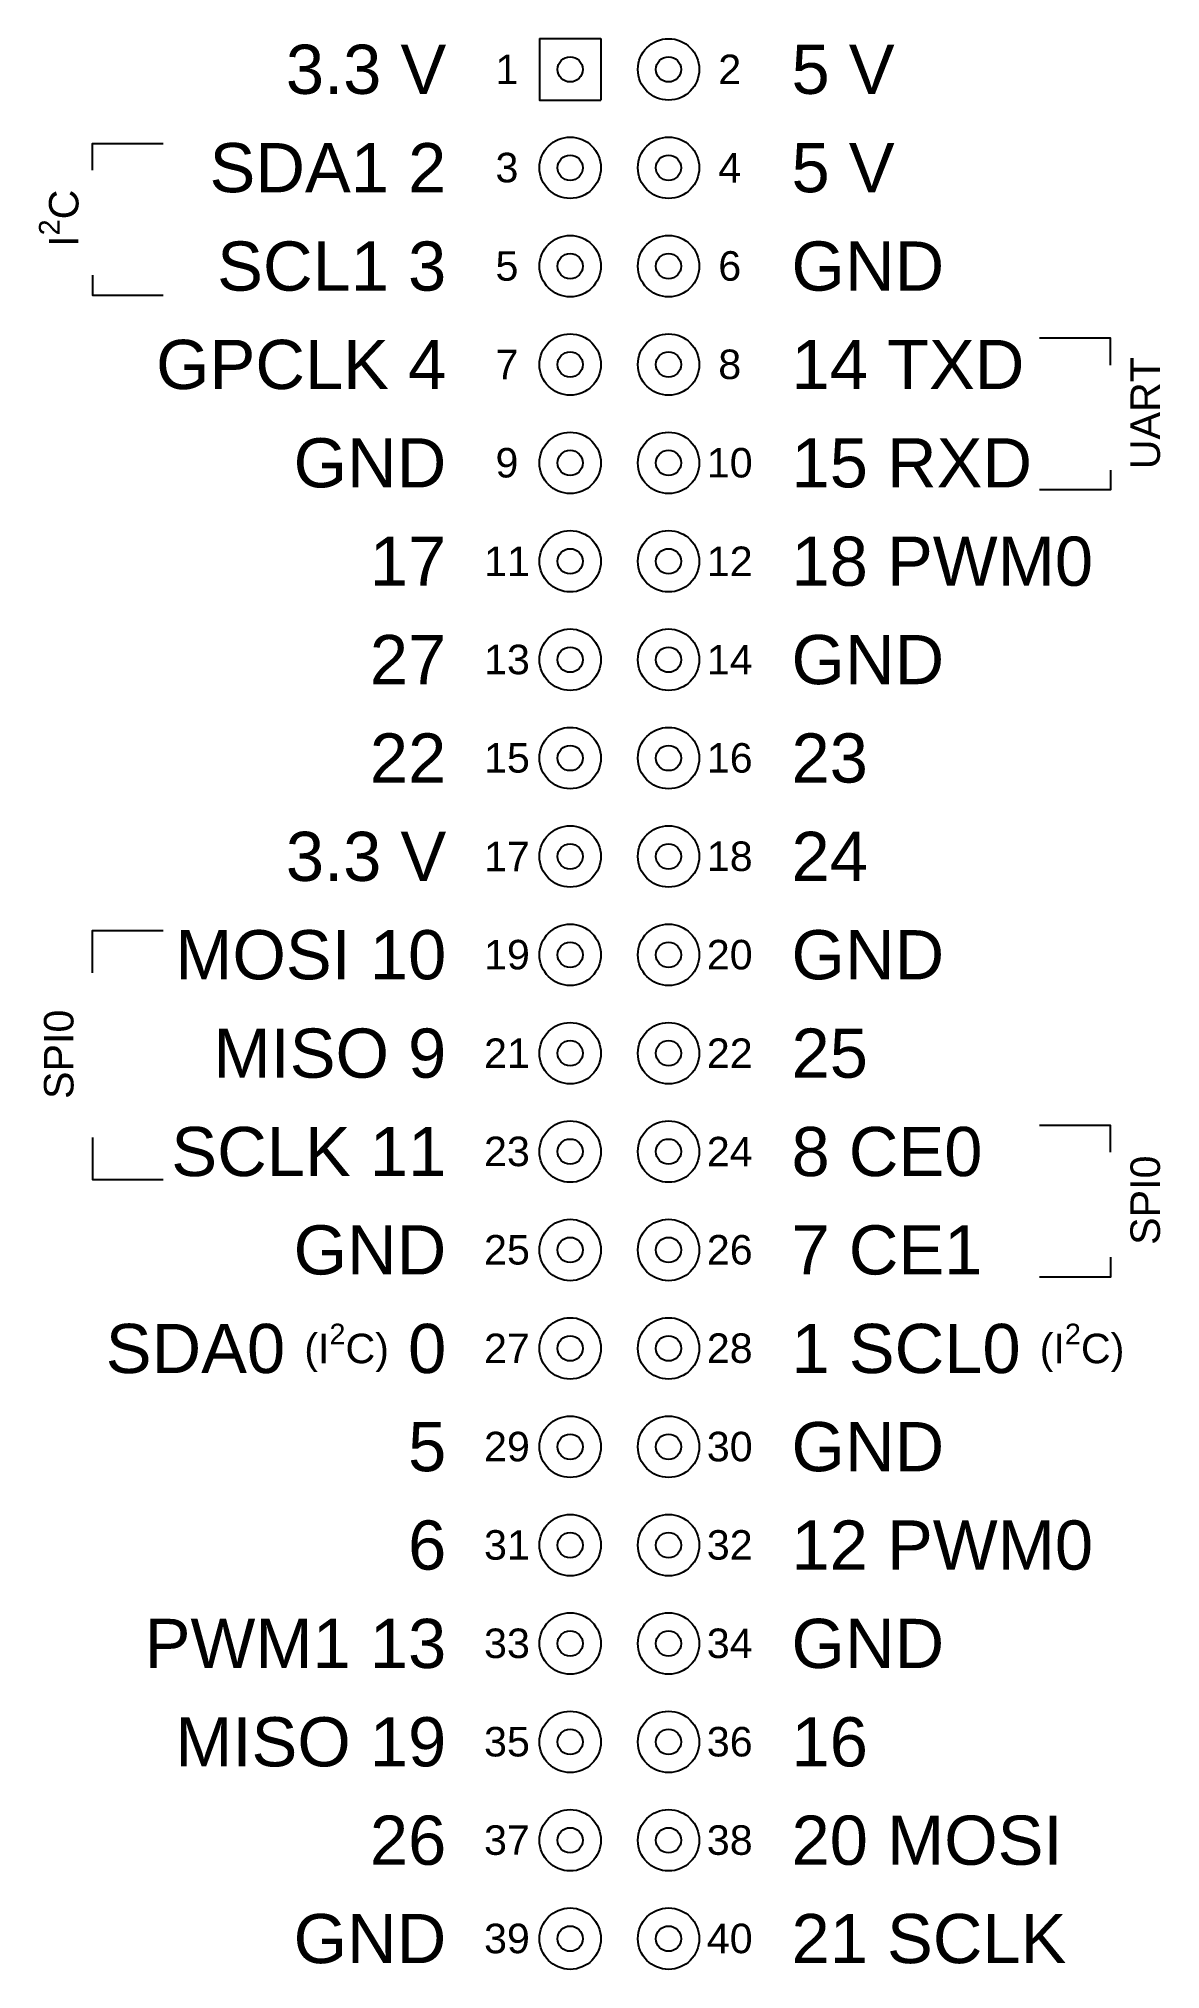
# Model space of a CAD drawing. Header units: inches. Extents: x -0.59 to 0.55, y 0.04 to 2.
import ezdxf

# ---------------------------------------------------------------- set-up
doc = ezdxf.new("R2010")
doc.units = ezdxf.units.IN
doc.header["$MEASUREMENT"] = 0
doc.styles.add('Clark Text', font='arial.ttf')

msp = doc.modelspace()

# ---------------------------------------------------------------- linework, layer by layer
for points in [[(-0.0831, 1.9978), (-0.0831, 1.9665), (-0.0831, 1.9353), (-0.0519, 1.9353), (-0.0206, 1.9353)], [(-0.083, 1.9978), (-0.0518, 1.9978), (-0.0205, 1.9978)], [(-0.0206, 1.9978), (-0.0206, 1.9665), (-0.0206, 1.9353)], [(-0.5374, 1.8641), (-0.5374, 1.8913), (-0.4656, 1.8913)], [(-0.5374, 1.7572), (-0.5374, 1.7371), (-0.4656, 1.7371)], [(0.4974, 1.6659), (0.4974, 1.6932), (0.4253, 1.6932)], [(0.4974, 1.5591), (0.4974, 1.539), (0.4253, 1.539)], [(-0.5374, 1.0481), (-0.5374, 1.0913), (-0.4656, 1.0913)], [(0.4974, 0.8659), (0.4974, 0.8932), (0.4253, 0.8932)], [(-0.5374, 0.8808), (-0.5374, 0.838), (-0.4656, 0.838)], [(0.4974, 0.7591), (0.4974, 0.739), (0.4253, 0.739)]]:
    msp.add_lwpolyline(points)
for centre, radius in [((0.0482, 1.9665), 0.0312), ((-0.0518, 1.9665), 0.0128), ((0.0482, 1.9665), 0.0128), ((-0.0518, 1.8665), 0.0312), ((0.0482, 1.8665), 0.0312), ((-0.0518, 1.8665), 0.0128), ((0.0482, 1.8665), 0.0128), ((-0.0518, 1.7665), 0.0312), ((0.0482, 1.7665), 0.0312), ((-0.0518, 1.7665), 0.0128), ((0.0482, 1.7665), 0.0128), ((-0.0518, 1.6665), 0.0312), ((0.0482, 1.6665), 0.0312), ((-0.0518, 1.6665), 0.0128), ((0.0482, 1.6665), 0.0128), ((-0.0518, 1.5665), 0.0312), ((0.0482, 1.5665), 0.0312), ((-0.0518, 1.5665), 0.0128), ((0.0482, 1.5665), 0.0128), ((-0.0518, 1.4665), 0.0312), ((0.0482, 1.4665), 0.0312), ((-0.0518, 1.4665), 0.0128), ((0.0482, 1.4665), 0.0128), ((-0.0518, 1.3665), 0.0312), ((0.0482, 1.3665), 0.0312), ((-0.0518, 1.3665), 0.0128), ((0.0482, 1.3665), 0.0128), ((-0.0518, 1.2665), 0.0312), ((0.0482, 1.2665), 0.0312), ((-0.0518, 1.2665), 0.0128), ((0.0482, 1.2665), 0.0128), ((-0.0518, 1.1665), 0.0312), ((0.0482, 1.1665), 0.0312), ((-0.0518, 1.1665), 0.0128), ((0.0482, 1.1665), 0.0128), ((-0.0518, 1.0665), 0.0312), ((0.0482, 1.0665), 0.0312), ((-0.0518, 1.0665), 0.0128), ((0.0482, 1.0665), 0.0128), ((-0.0518, 0.9665), 0.0312), ((0.0482, 0.9665), 0.0312), ((-0.0518, 0.9665), 0.0128), ((0.0482, 0.9665), 0.0128), ((-0.0518, 0.8665), 0.0312), ((0.0482, 0.8665), 0.0312), ((-0.0518, 0.8665), 0.0128), ((0.0482, 0.8665), 0.0128), ((-0.0518, 0.7665), 0.0312), ((0.0482, 0.7665), 0.0312), ((-0.0518, 0.7665), 0.0128), ((0.0482, 0.7665), 0.0128), ((-0.0518, 0.6665), 0.0312), ((0.0482, 0.6665), 0.0312), ((-0.0518, 0.6665), 0.0128), ((0.0482, 0.6665), 0.0128), ((-0.0518, 0.5665), 0.0312), ((0.0482, 0.5665), 0.0312), ((-0.0518, 0.5665), 0.0128), ((0.0482, 0.5665), 0.0128), ((-0.0518, 0.4665), 0.0312), ((0.0482, 0.4665), 0.0312), ((-0.0518, 0.4665), 0.0128), ((0.0482, 0.4665), 0.0128), ((-0.0518, 0.3665), 0.0312), ((0.0482, 0.3665), 0.0312), ((-0.0518, 0.3665), 0.0128), ((0.0482, 0.3665), 0.0128), ((-0.0518, 0.2665), 0.0312), ((0.0482, 0.2665), 0.0312), ((-0.0518, 0.2665), 0.0128), ((0.0482, 0.2665), 0.0128), ((-0.0518, 0.1665), 0.0312), ((0.0482, 0.1665), 0.0312), ((-0.0518, 0.1665), 0.0128), ((0.0482, 0.1665), 0.0128), ((-0.0518, 0.0665), 0.0312), ((-0.0518, 0.0665), 0.0128), ((0.0482, 0.0665), 0.0312), ((0.0482, 0.0665), 0.0128)]:
    msp.add_circle(centre, radius)

# ---------------------------------------------------------------- texts
at = {"style": 'Clark Text'}
for s, width, insert, char_height, attachment_point in [('3.3 V', 0.307344, (-0.1778, 1.9916), 0.05, 3), ('5 V', 0.307344, (0.1732, 1.9916), 0.05, 1), ('1', 0.089552, (-0.1161, 1.9665), 0.03, 5), ('2', 0.089552, (0.1104, 1.9665), 0.03, 5), ('SDA1 2', 0.307344, (-0.1778, 1.8916), 0.05, 3), ('5 V', 0.307344, (0.1732, 1.8916), 0.05, 1), ('3', 0.089552, (-0.1161, 1.8665), 0.03, 5), ('4', 0.089552, (0.1104, 1.8665), 0.03, 5), ('SCL1 3', 0.307344, (-0.1778, 1.7916), 0.05, 3), ('5', 0.089552, (-0.1161, 1.7665), 0.03, 5), ('6', 0.089552, (0.1104, 1.7665), 0.03, 5), ('GPCLK 4', 0.307344, (-0.1778, 1.6916), 0.05, 3), ('14 TXD', 0.307344, (0.1732, 1.6916), 0.05, 1), ('7', 0.089552, (-0.1161, 1.6665), 0.03, 5), ('8', 0.089552, (0.1104, 1.6665), 0.03, 5), ('15 RXD', 0.307344, (0.1732, 1.5916), 0.05, 1), ('9', 0.089552, (-0.1161, 1.5665), 0.03, 5), ('10', 0.089552, (0.1104, 1.5665), 0.03, 5), ('17', 0.307344, (-0.1778, 1.4916), 0.05, 3), ('18 PWM0', 0.307344, (0.1732, 1.4916), 0.05, 1), ('11', 0.089552, (-0.1161, 1.4665), 0.03, 5), ('12', 0.089552, (0.1104, 1.4665), 0.03, 5), ('27', 0.307344, (-0.1778, 1.3916), 0.05, 3), ('13', 0.089552, (-0.1161, 1.3665), 0.03, 5), ('14', 0.089552, (0.1104, 1.3665), 0.03, 5), ('22', 0.307344, (-0.1778, 1.2916), 0.05, 3), ('15', 0.089552, (-0.1161, 1.2665), 0.03, 5), ('16', 0.089552, (0.1104, 1.2665), 0.03, 5), ('23', 0.307344, (0.1732, 1.2916), 0.05, 1), ('3.3 V', 0.307344, (-0.1778, 1.1916), 0.05, 3), ('17', 0.089552, (-0.1161, 1.1665), 0.03, 5), ('18', 0.089552, (0.1104, 1.1665), 0.03, 5), ('24', 0.307344, (0.1732, 1.1916), 0.05, 1), ('MOSI 10', 0.307344, (-0.1778, 1.0916), 0.05, 3), ('19', 0.089552, (-0.1161, 1.0665), 0.03, 5), ('20', 0.089552, (0.1104, 1.0665), 0.03, 5), ('MISO 9', 0.307344, (-0.1778, 0.9916), 0.05, 3), ('21', 0.089552, (-0.1161, 0.9665), 0.03, 5), ('22', 0.089552, (0.1104, 0.9665), 0.03, 5), ('25', 0.307344, (0.1732, 0.9916), 0.05, 1), ('SCLK 11', 0.307344, (-0.1778, 0.8916), 0.05, 3), ('8 CE0', 0.307344, (0.1732, 0.8916), 0.05, 1), ('23', 0.089552, (-0.1161, 0.8665), 0.03, 5), ('24', 0.089552, (0.1104, 0.8665), 0.03, 5), ('7 CE1', 0.307344, (0.1732, 0.7916), 0.05, 1), ('25', 0.089552, (-0.1161, 0.7665), 0.03, 5), ('26', 0.089552, (0.1104, 0.7665), 0.03, 5), ('\\A1;SDA0 {\\H0.6x;(I\\H0.7x;\\S2^ ;\\H1.42857x;C)} 0', 0.460604, (-0.1778, 0.6916), 0.05, 3), ('\\A1;1 SCL0 {\\H0.6x;(I\\H0.7x;\\S2^ ;\\H1.42857x;C)}', 0.423204, (0.1732, 0.6916), 0.05, 1), ('27', 0.089552, (-0.1161, 0.6665), 0.03, 5), ('28', 0.089552, (0.1104, 0.6665), 0.03, 5), ('5', 0.307344, (-0.1778, 0.5916), 0.05, 3), ('29', 0.089552, (-0.1161, 0.5665), 0.03, 5), ('30', 0.089552, (0.1104, 0.5665), 0.03, 5), ('6', 0.307344, (-0.1778, 0.4916), 0.05, 3), ('12 PWM0', 0.307344, (0.1732, 0.4916), 0.05, 1), ('31', 0.089552, (-0.1161, 0.4665), 0.03, 5), ('32', 0.089552, (0.1104, 0.4665), 0.03, 5), ('PWM1 13', 0.307344, (-0.1778, 0.3916), 0.05, 3), ('33', 0.089552, (-0.1161, 0.3665), 0.03, 5), ('34', 0.089552, (0.1104, 0.3665), 0.03, 5), ('MISO 19', 0.307344, (-0.1778, 0.2916), 0.05, 3), ('35', 0.089552, (-0.1161, 0.2665), 0.03, 5), ('36', 0.089552, (0.1104, 0.2665), 0.03, 5), ('16', 0.307344, (0.1732, 0.2916), 0.05, 1), ('26', 0.307344, (-0.1778, 0.1916), 0.05, 3), ('37', 0.089552, (-0.1161, 0.1665), 0.03, 5), ('38', 0.089552, (0.1104, 0.1665), 0.03, 5), ('20 MOSI', 0.623859, (0.1732, 0.1916), 0.05, 1), ('39', 0.089552, (-0.1161, 0.0665), 0.03, 5), ('40', 0.089552, (0.1104, 0.0665), 0.03, 5), ('21 SCLK', 0.627191, (0.1732, 0.0916), 0.05, 1)]:
    msp.add_mtext_dynamic_manual_height_columns(s, width=width, gutter_width=3.1625, heights=[0], dxfattribs=dict(at, insert=insert, char_height=char_height, attachment_point=attachment_point))
at = {"char_height": 0.03, "attachment_point": 5, "rotation": 90, "style": 'Clark Text'}
for s, insert in [('\\A1;I{\\H0.7x;\\S2^ ;}C', (-0.5716, 1.8152)), ('UART', (0.533, 1.6171)), ('SPI0', (-0.5716, 0.9654)), ('SPI0', (0.533, 0.8171))]:
    msp.add_mtext_dynamic_manual_height_columns(s, width=0.307344, gutter_width=3.1625, heights=[0], dxfattribs=dict(at, insert=insert))
at = {"color": 3, "char_height": 0.05, "style": 'Clark Text'}
for insert, attachment_point in [((0.1732, 1.7916), 1), ((-0.1778, 1.5916), 3), ((0.1732, 1.3916), 1), ((0.1732, 1.0916), 1), ((-0.1778, 0.7916), 3), ((0.1732, 0.5916), 1), ((0.1732, 0.3916), 1), ((-0.1778, 0.0916), 3)]:
    msp.add_mtext_dynamic_manual_height_columns('GND', width=0.307344, gutter_width=3.1625, heights=[0], dxfattribs=dict(at, insert=insert, attachment_point=attachment_point))

doc.saveas('drawing.dxf')
